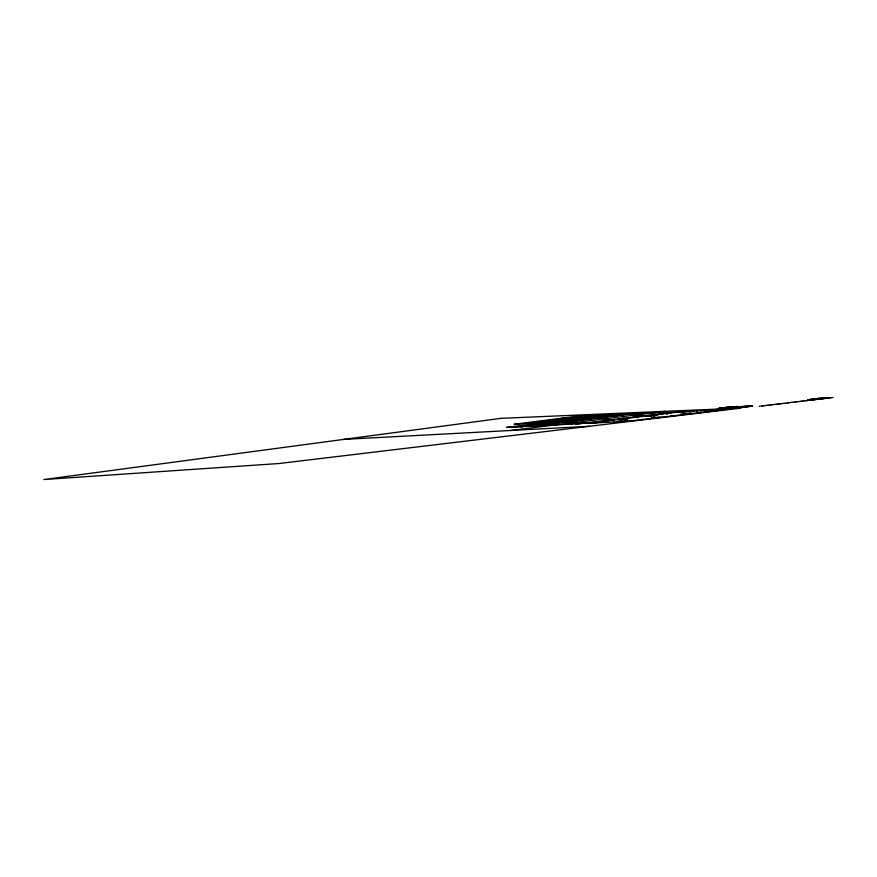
<?xml version="1.0" encoding="UTF-8"?>
<svg xmlns="http://www.w3.org/2000/svg" width="877" height="877" viewBox="0 0 877 877"><rect width="100%" height="100%" fill="white"/><g stroke="black" fill="none" stroke-linecap="round" stroke-linejoin="round"><path stroke-width="1.32" d="M741.745 407.334L732.997 407.794L739.881 406.862M748.245 406.599L752.63 405.876L742.863 407.169M821.08 398.871L808.287 399.868L809.548 399.66M725.992 408.2L718.954 408.561L721.65 408.002M829.521 397.665L828.579 397.873L830.015 397.807M733.051 407.838L735.913 407.345C745.614 405.251 720.806 409.099 730.749 407.684M829.193 397.741L828.096 397.983L829.434 397.917M738.27 406.577L735.836 407.016L739.07 406.906M658.901 412.957L661.51 412.727L658.945 412.979M543.367 422.955L541.054 423.109M565.818 420.587C563.703 421.015 569.228 420.171 567.32 420.467M569.436 420.215L568.285 420.346M570.379 420.434L568.954 420.675M572.626 419.809L571.629 419.93M574.117 419.557L574.512 419.557M575.827 419.414L574.83 419.535L575.816 419.349M574.457 419.919C577.592 419.601 570.993 420.379 574.183 419.973M577.428 419.206L575.992 419.359M580.07 419.272L579.269 419.381L580.76 419.151M577.592 419.162L582.273 418.537M582.273 418.592L581.265 418.724M585.518 418.186L584.06 418.351M587.151 417.978L585.968 418.121L586.823 417.945M563.045 422.012L559.811 422.286L563.067 421.98M588.982 418.121L589.761 418.077L588.96 418.165M596.996 416.739L596.141 416.849M594.979 417.364L596.141 417.189M601.973 416.115L600.493 416.279M597.774 417.003C595.691 417.353 601.107 416.531 598.75 416.926M601.49 416.553L602.839 416.432M604.867 416.126L602.652 416.367M605.338 415.687C601.688 416.093 611.521 414.887 607.454 415.413M611.938 414.788L610.82 414.985L613.768 414.569M706.445 410.875L708.923 410.644L707.805 410.699M589.629 418.548L592.984 418.252L591.219 418.351M612.036 415.216L613.242 415.073L612.091 415.26M613.681 414.985L614.755 414.854M615.413 414.426L613.856 414.591M617.112 414.58L619.984 414.229L618.778 414.415M641.032 413.747L643.641 413.484M643.608 413.516L641.087 413.769M719.743 408.32L717.934 408.693L724.15 408.353M738.204 406.588L731.374 408.035L737.995 407.673M515.983 426.924L517.989 426.671M518.998 426.551L518.702 426.54M520.324 426.408L519.612 426.408L520.28 426.343M817.561 398.575L816.476 398.684M521.026 426.671L522.089 426.518L521.464 426.595M522.001 426.54L524.709 426.233M524.786 425.838L523.712 425.959M526.299 425.63L529.62 425.213M523.942 426.299L524.983 426.167M525.367 426.09L526.189 426.047M741.076 407.038L742.03 406.917L741.482 407.038M530.925 425.038L532.306 424.874M529.96 425.509L532.131 425.301M531.33 425.367L534.236 425.005M533.687 424.654L532.909 424.797L534.137 424.643M535.321 424.512L536.834 424.325M532.832 425.17L533.589 425.071M538.346 424.128L538.73 424.051M820.883 398.903L819.852 399.035L829.324 397.687L828.765 397.676M536.636 424.742L535.288 424.874L541.175 424.183M537.316 424.589L538.138 424.545M538.873 424.424L539.651 424.358M540.385 424.227L541.778 424.051M541.898 424.04L546.086 423.503L544.935 423.657M546.492 423.459L547.259 423.405L546.524 423.492M549.046 422.791L547.61 422.933M549.55 423.076L550.449 422.944M555.251 422.001L554.143 422.133M551.841 422.824L553.76 422.539L553.058 422.604M556.829 421.804L557.344 421.727M560.304 421.694L562.683 421.464M562.014 421.475L562.826 421.409M828.184 398.026L826.66 397.741L828.809 397.884M579.017 418.987L578.513 419.053M585.584 418.548L582.997 418.844M588.675 417.792L587.382 417.934M733.632 406.796L717.364 408.693L722.473 408.485M589.508 417.66L592.041 417.342M593.576 417.101L592.501 417.277L595.33 416.926M593.839 417.551L594.672 417.375L592.863 417.693M821.486 398.169L827.285 397.741M597.138 417.101L596.228 417.178M601.337 416.542L599.429 416.772M733.808 406.764L737.349 406.511M734.674 407.191L737.118 406.533L736.055 406.994M743.663 407.136L742.139 407.246L742.863 407.191M741.789 407.301L742.885 406.862L742.216 406.906M613.692 414.646L613.122 414.689M816.323 398.673L814.601 398.903L819.074 398.388M824.687 398.454L823.952 398.575M719.469 408.66L718.548 408.726L725.06 407.597M822.56 398.695L821.606 398.849L823.393 398.64M722.593 408.463L723.514 408.364M745.867 406.259C741.942 406.413 758.671 405.733 749.342 405.952M818.033 399.188L819.228 399.101M825.213 398.421L827.329 398.169M534.455 424.939L535.255 424.852M539.826 423.92L539.048 424.029M539.947 423.898L542.929 423.558L542.293 423.635M731.769 407.586L732.701 407.465M809.92 399.539L808.517 399.769L811.082 399.386M815.457 399.55L817.967 399.221M821.639 398.136L823.371 398.005M814.251 399.55L815.336 399.452M553.584 422.144L554.275 422.1M552.006 422.769L550.635 422.944M726.101 408.156L727.757 408.035M814.569 398.903L809.164 399.934L811.4 399.759L810.469 400.175M557.344 422.067L558.66 421.936M565.117 421.157L565.84 421.081L565.018 421.168M571.453 420.291L572.286 420.193M744.025 406.435L742.435 406.544L743.203 406.468M747.544 406.128L746.711 406.161L748.213 406.106M745.516 406.917L746.47 406.796M585.759 418.493L586.527 418.482L585.715 418.57M598.585 416.542L597.73 416.63M739.936 407.476L741.098 407.06M727.263 408.079L726.211 408.189M820.379 398.246L821.42 398.18L820.401 398.29M817.2 399.276L815.807 399.528M546.13 423.131L547.105 423.032M548.213 422.802L548.936 422.725M549.901 422.681L550.438 422.539L549.55 422.692M552.927 422.232L553.365 422.166M554.823 421.98L555.24 421.98M789.212 402.718L790.594 402.532M795.296 402.006L795.856 401.896M798.848 401.578L797.993 401.666M800.712 401.304L801.161 401.26M814.415 398.903L813.527 399.605L814.119 399.572M556.128 421.804L556.533 421.76M548.783 423.229L548.509 423.174M559.109 421.431L559.515 421.388M560.765 421.289L560.874 421.278M563.889 420.85L564.481 420.85L563.264 420.971M559.57 421.87L559.405 421.826M568.998 420.193L568.011 420.368M570.236 420.05L571.048 420.006L569.151 420.171M572.308 419.864L572.571 419.787M576.638 419.239L577.241 419.162M567.386 420.894L566.63 420.905L567.233 420.839M719.217 408.616L719.951 408.298M732.12 406.939C740.078 406.27 727.493 407.268 731.911 406.939M806.884 400.603L807.717 400.46M812.573 399.682L813.527 399.638M814.876 399.66L815.522 399.463M825.038 397.862L823.569 397.961M570.532 420.5L569.754 420.532M583.052 418.417L583.918 418.384L582.438 418.548M576.88 419.699L578.82 419.381M589.585 417.595L590.287 417.518M579.16 419.359L577.691 419.535M588.467 418.186L587.305 418.362L588.818 418.143M596.207 416.783L596.875 416.685M599.517 416.356L600.339 416.257L598.838 416.487M601.578 416.169L601.962 416.093M591.076 417.847L592.172 417.759M602.85 415.939L603.672 415.841L602.159 416.071M606.193 415.523L606.972 415.457M724.292 408.32L725.246 408.243M809.559 399.649L808.879 399.912L812.727 399.112M827.307 397.698L829.094 397.61L828.031 397.895M831.253 397.643L831.856 397.588M833.106 397.478L832.251 397.566M609.559 415.095L609.723 415.139M606.15 416.016C604.297 416.169 607.531 415.873 605.974 415.95M608.561 415.665L607.016 415.895L608.134 415.709M609.482 415.599L610.228 415.446M614.558 414.898L615.259 414.821M616.18 414.755L616.948 414.602M738.138 407.641L739.103 407.586M742.972 406.5L744.825 406.369M558.298 421.629L557.421 421.727L558.364 421.552M666.586 413.791L667.671 413.703L666.641 413.812M734.301 407.268L731.528 407.575M812.573 399.123L811.905 399.769L812.453 399.704M826.759 397.785L825.41 398.322L827.033 398.114M615.895 414.722L616.049 414.777M718.603 408.682L719.195 408.649M518.164 426.595L518.318 426.639M519.348 426.518L519.951 426.452L519.272 426.529M521.431 426.266L521.135 426.222M522.517 426.069L522.286 426.123M604.845 418.965L605.437 418.888L604.867 418.987M760.885 406.117L761.389 406.018M762.541 405.919L763.078 405.821M764.229 405.722L764.766 405.623M765.95 405.514L766.465 405.415M767.627 405.317L768.164 405.207M768.537 405.196L769.863 405.01M771.026 404.911L771.574 404.801M774.446 404.494L774.994 404.396M777.866 404.034L778.436 403.979M781.33 403.672L781.889 403.573M782.24 403.552L783.621 403.365M788.302 402.839L788.84 402.74M525.455 425.674L525.959 425.619M526.945 425.488L529.423 425.235M530.092 425.093L531.188 425.005M538.018 424.095L535.156 424.468M523.174 426.452L522.549 426.507M527.669 425.86L527.318 425.838M529.149 425.696L528.535 425.762L529.916 425.586M551.655 422.374L550.964 422.528M534.4 425.016L535.178 424.863M734.279 407.553L731.747 408.046L734.224 407.246M636.559 417.463L637.579 417.353L636.559 417.485M732.744 408.013L731.878 407.969L735.2 407.125M750.449 406.215L751.984 406.051M720.762 408.156L721.464 408.024M749.627 406.347L752.071 405.876L750.876 406.226M810.797 399.791L810.699 399.813M560.809 421.629L560.359 421.76M564.909 421.146L563.429 421.311L564.097 421.311M571.815 420.247L571.344 420.379M588.248 417.825L588.785 417.715M576.573 419.666L577.209 419.601M582.043 418.998L581.396 419.063L582.471 418.976M653.825 416.641L654.845 416.542L653.847 416.663M759.164 406.281L759.701 406.226M774.292 404.461L773.657 404.582M777.735 404.056L777.088 404.165M779.456 403.848L780.168 403.771M791.635 402.39L792.348 402.313M798.673 401.545L799.385 401.48M802.214 401.129L802.926 401.052M805.766 400.701L806.489 400.625M811.137 400.055L811.861 399.978M600.909 416.608L600.405 416.685M602.554 416.4L602.05 416.52M614.229 414.931L613.209 415.073M809.252 399.572L808.276 400.405M831.111 397.665L830.409 397.785M719.436 408.397L718.987 408.485M749.868 405.919C745.735 406.314 752.904 405.58 750.745 406.237M813.67 399.002L812.836 399.112M811.543 399.737L812.058 399.693M825.991 397.774L825.246 397.829M543.269 423.492L544.42 423.339M717.923 408.583L718.033 408.715M721.782 408.002L722.637 407.86M750.23 405.941L751.096 405.919M817.55 398.542L819.831 398.301L818.921 398.443M581.615 419.107L581.385 419.042M721.365 408.068L720.971 408.594M733.358 407.421L732.679 407.991L733.435 407.662M750.01 406.347L751.074 406.139M762.409 405.887L761.762 406.007M764.097 405.689L763.45 405.799M765.785 405.481L765.172 405.602M767.485 405.284L766.871 405.393M770.894 404.878L770.236 404.988M530.607 425.115L530.311 425.148M543.06 423.514L543.992 423.339M528.842 425.674L529.752 425.564M530.07 425.575L530.837 425.411M546.963 423.054L546.492 423.098M556.292 421.859L555.426 421.958M543.893 423.777L543.389 423.843M561.686 421.168L563.111 421.015L562.036 421.124M549.978 422.988L549.55 423.109M557.695 422.023L556.336 422.21M573.394 419.721L573.942 419.568M580.552 418.746L579.412 418.943M586.987 418.011L586.56 418.044M596.13 417.277L595.439 417.342M604.308 416.158L603.694 416.312M747.697 406.095L748.607 406.084M737.217 407.695L735.639 407.882M800.548 401.326L799.758 401.458M736.57 406.939L735.617 407.092M746.02 406.226L746.755 406.172L746.075 406.27M808.671 400.394L809.46 399.616M735.244 406.665L736.494 406.599M732.218 408.035L732.986 407.465M735.606 407.86L734.751 407.871M739.793 407.52L740.331 407.421M736.976 406.906L737.623 406.775M732.646 407.86L734.115 407.553M749.671 406.347L750.372 405.963M540.484 423.185L541.69 423.174M570.467 419.392L573.415 419.162L571.059 419.316M523.109 425.981L523.843 425.937M534.499 424.939L535.091 424.95M591.449 417.353L592.359 417.309M584.663 418.647L584.104 418.767M617.682 414.503L617.09 414.624M735.595 406.698L734.455 407.498M745.318 406.906L749.046 406.457M728.206 407.586L728.951 407.531L727.307 407.728L730.212 407.06L726.441 407.487M810.523 399.386L811.05 399.331M734.192 407.586L734.937 407.224M735.299 407.388L733.216 408.024M807.607 400.526L809.252 399.704M511.762 426.814L514.613 426.573L512.223 426.759M601.797 415.424L604.812 415.194L603.069 415.27M531.276 425.016L532.24 424.841M545.691 423.218L545.121 423.262M542.567 424.008L541.931 424.073M812.19 399.156L811.696 399.791M737.184 406.533L737.798 406.555M736.417 407.268L738.017 407.081M808.057 400.427L808.934 399.901M602.335 415.358L603.124 415.413M598.322 416.586L598.673 416.465M588.39 417.836L587.853 417.89M541.076 425.444L545.055 425.005M569.611 421.881L573.722 421.431M603.606 417.704L599.364 418.165L600.263 418.121M630.41 414.295L634.795 413.812L633.907 413.856M510.436 430.486L665.084 411.335M722.736 407.849L723.207 407.783M736.625 407.18L737.294 407.114M808.221 399.879L807.827 400.449M819.195 398.761L818.877 399.09M515.183 426.967L515.84 426.902M621.113 414.141L620.445 414.207M564.086 421.223L564.645 421.168M578.721 423.547L581.78 423.163M607.059 420.061L610.239 419.677M639.87 416.038L636.559 416.443L640.714 415.994M667.287 412.672L671.585 412.212L668.121 412.628M579.565 423.503L582.635 423.131M607.904 420.028L611.083 419.634M592.238 422.867L596.119 422.451M620.488 419.414L624.49 418.987M654.012 415.38L649.89 415.819L650.701 415.786M680.497 412.091L684.751 411.631L683.939 411.664M626.638 421.124L630.442 420.73M654.637 417.759L658.55 417.342M687.765 413.823L683.731 414.251L684.498 414.218M732.788 408.452L707.947 411.434L716.366 411.061M818.318 399.254L819.447 399.101M825.827 398.301L825.586 398.377M606.292 415.555L605.777 415.621M585.091 418.154L585.529 418.121M731.582 407.63L730.212 407.728M742.37 406.95L741.931 406.994M553.234 422.67L552.565 422.692M740.451 406.807L742.402 406.555L740.155 406.775M732.295 407.991L732.81 407.717M781.078 403.705L780.541 403.76M788.324 402.784L787.502 402.927M791.821 402.368L790.988 402.51M810.063 400.197L808.912 400.372M823.635 398.618L824.523 398.465M735.178 407.432L735.704 407.323M583.139 418.844L583.786 418.767M525.981 426.09L525.498 426.134M723.909 407.706L725.871 407.542M737.963 407.016L741.734 406.676M802.126 401.184L801.556 401.238M805.678 400.767L805.108 400.822M779.686 403.815L778.809 403.957M745.286 406.961L743.466 407.158M809.614 400.241L809.701 399.55M614.634 414.459L614.448 414.525M696.875 411.423L697.083 411.445M808.375 399.868L808.704 399.923M700.602 412.234L700.8 412.245M814.59 399.693L814.031 399.748M795.022 402.039L794.496 402.083M551.567 422.878L551.118 422.922M648.87 413.56L648.75 413.527M725.367 407.542L726.507 407.421M824.15 398.498L824.654 397.917M727.132 407.399L727.724 407.345M739.41 406.862L740.539 406.742M744.047 407.049L744.705 406.994M614.097 421.497L613.856 421.53M642.567 419.261L642.457 419.239M564.382 423.964L564.613 423.986M726.123 407.454L726.89 407.377M818.603 399.112L817.857 399.298M609.647 415.15L608.857 415.227M586.373 418.417L587.206 418.351M565.808 421.026L566.476 420.949M541.153 424.172L541.449 424.095M727.647 407.356L728.37 407.29M717.978 408.649L718.899 408.419M720.412 408.189L719.82 408.309M603.398 422.221C606.029 421.881 600.57 422.484 603.157 422.166M611.565 415.27L610.337 415.413L611.905 415.238M622.56 414.426C618.132 415.117 627.669 413.878 622.352 414.58M547.248 423.361L547.873 423.295M553.036 424.676C549.912 425.093 556.621 424.293 552.927 424.775M571.135 423.777C568.044 424.205 574.895 423.481 571.311 423.755M741.514 407.367L742.348 407.224M670.982 415.797L670.872 415.851M586.417 419.798L586.549 419.776M597.708 416.652L598.289 416.498M599.353 416.422L599.956 416.29M601.008 416.213L601.622 416.082M591.12 417.485L591.69 417.331M594.409 417.068L595.965 416.849M590.089 417.989L590.451 417.934M591.295 418.472L589.706 418.581M813.659 399.769L812.234 399.967M726.956 408.123L727.778 407.98M750.624 406.248L750.69 405.963M740.769 407.443L741.591 407.301M707.575 410.809L706.456 410.896M549.934 421.015C553.825 420.763 546.218 421.366 550.022 421.113M541.756 423.032L543.389 422.933M560.644 421.3L560.063 421.366M572.44 420.204L572.791 420.16M524.369 425.816L525.279 425.773M739.278 407.575L738.566 407.641M537.261 421.607C540.934 421.377 533.633 421.936 537.184 421.727M720.028 408.243L719.524 408.616M818.789 398.454L818.274 398.849M725.465 408.254L726.507 408.101M749.111 406.446L749.605 406.369M552.258 422.352L552.839 422.286L551.995 422.341M724.731 408.32L725.871 408.156M744.759 406.325L746.163 406.194M548.015 422.889L547.259 422.933M540.342 423.854L539.596 423.898M532.701 424.83L532.427 424.852M532.383 425.235L532.898 425.202M527.943 425.794L528.272 425.751M620.346 421.278L618.844 421.453L622.67 421.113L617.145 421.618L619.447 421.497M818.427 398.838L817.66 399.309M723.437 408.43L724.665 408.265M738.511 407.586L737.316 407.75M604.735 416.137L605.327 416.104M804.713 400.833L803.332 401.03M559.712 421.366L560.37 421.322M785.364 403.157L784.027 403.343M776.715 404.187L775.367 404.374M773.284 404.604L771.946 404.779M794.102 402.104L792.72 402.302M787.097 402.949L785.737 403.135M797.621 401.688L796.206 401.874M748.07 406.599L746.612 406.796M343.817 439.388L589.607 426.266M539.278 425.345L548.717 424.874L537.371 425.586M586.022 422.999L575.29 423.679L584.115 423.229M590.813 422.758L599.419 422.319L588.906 422.988M633.501 420.609L623.547 421.245L631.615 420.839M567.945 421.76L577.34 421.311L565.95 422.012M614.426 419.513L603.672 420.182L612.453 419.754M619.184 419.283L627.735 418.877L617.211 419.524M661.565 417.244L651.6 417.858L659.603 417.474M597.84 418.022L607.18 417.595L595.757 418.285M643.992 415.895L633.227 416.553L641.931 416.147M648.717 415.676L657.202 415.281L646.656 415.928M690.714 413.736L680.749 414.35L688.686 413.977M708.375 410.589L710.611 410.491L704.757 411.028L706.994 410.929M717.408 410.206L718.153 410.173M629.039 414.119L638.303 413.714L626.869 414.393M674.797 412.113L664.032 412.76L672.659 412.376M679.478 411.916L687.875 411.543L677.34 412.179M721.037 410.085L711.083 410.688L718.932 410.348M561.653 418.482L564.371 418.252L561.675 418.482M574.369 417.912L577.066 417.682L574.402 417.901M531.188 425.871L534.378 425.597L531.188 425.871M690.21 411.576L692.72 411.335L690.243 411.576M554.132 422.473L554.944 422.451L554.132 422.495M653.343 414.393L654.417 414.306L653.365 414.382M616.345 416.06L617.32 415.994L616.399 416.049M623.196 418.088L624.227 418.011L623.229 418.088M607.706 420.982L608.583 420.894L607.739 420.982M556.72 423.492L557.739 423.394L556.752 423.492M594.255 421.64L595.231 421.552L594.288 421.64M501.107 418.329L43.85 479.544L278.886 463.527L741.12 408.09L501.107 418.329M579.182 415.95L514.141 424.293L522.506 423.887L587.458 415.599L579.182 415.95M591.931 415.402L527.022 423.668L535.211 423.273L600.021 415.051L591.931 415.402M606.588 414.755L506.478 427.417L516.29 426.924L616.235 414.339L606.588 414.755M620.072 414.163L520.204 426.726L529.796 426.244L629.478 413.758L620.072 414.163M633.468 413.582L533.852 426.036L580.278 423.69L678.809 411.609L633.468 413.582M683.819 411.39L585.419 423.427L627.833 421.278L724.994 409.603L683.819 411.39M603.661 422.067L600.427 422.451L606.04 421.947L603.661 422.067M692.117 411.302L688.478 411.741L694.431 411.203L692.117 411.302"/></g></svg>
